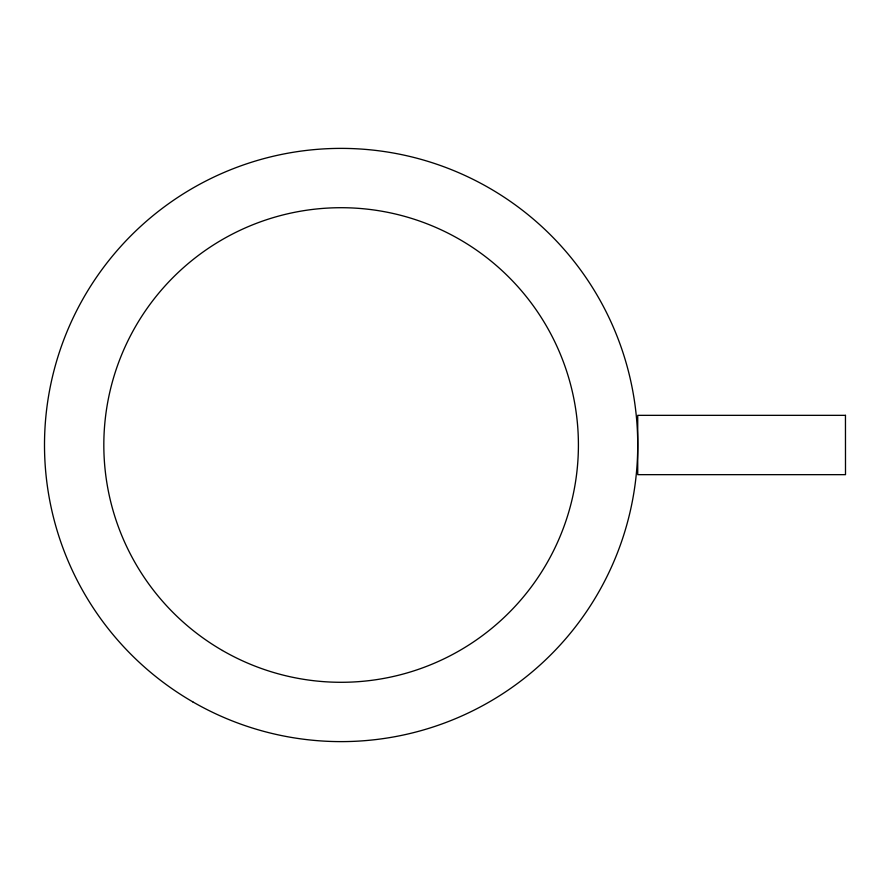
<?xml version="1.0" encoding="UTF-8"?>
<svg xmlns="http://www.w3.org/2000/svg" width="890" height="890" viewBox="0 0 890 890"><rect width="100%" height="100%" fill="white"/><g stroke="black" fill="none" stroke-linecap="round" stroke-linejoin="round"><path stroke-width="1.33" d="M845.5 415.341L637.73 415.341L637.73 474.659L845.5 474.659L845.456 415.341M192.807 701.876A296.615 296.615 0 0 0 637.73 445A296.615 296.615 0 0 0 192.807 188.124A296.615 296.615 0 0 0 192.807 701.876M222.467 650.501A237.296 237.296 0 0 0 578.411 445A237.296 237.296 0 0 0 222.467 239.499A237.296 237.296 0 0 0 222.467 650.501"/></g></svg>
